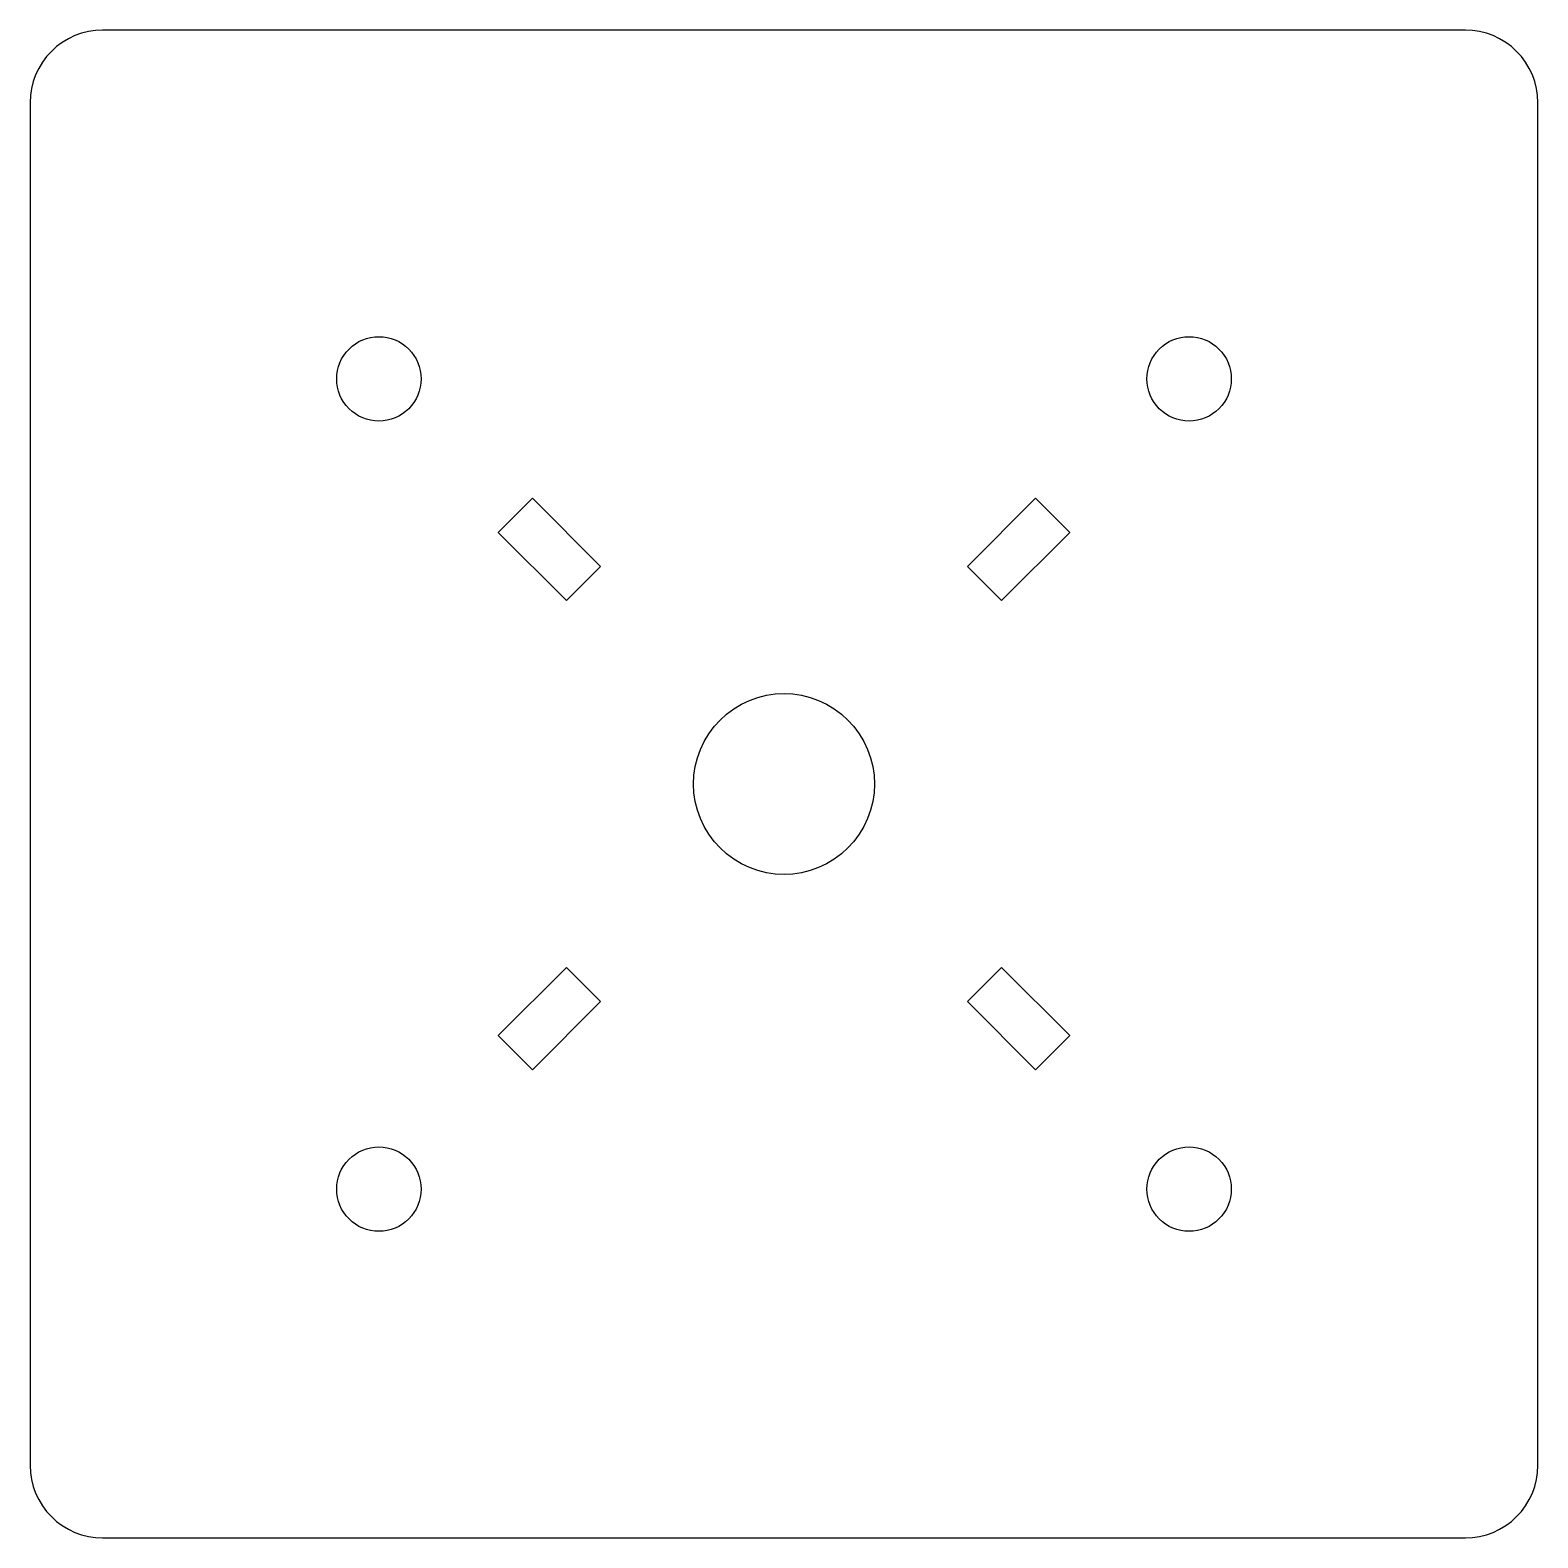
# Model space of a CAD drawing. Header units: metres. Extents: x -125 to 125, y -125 to 125.
import ezdxf

# ---------------------------------------------------------------- set-up
doc = ezdxf.new("R2010")
doc.units = ezdxf.units.M

msp = doc.modelspace()

# ---------------------------------------------------------------- linework, layer by layer
for p, q in [((-113, 125), (-114.176, 124.942)), ((113, 125), (-113, 125)), ((114.176, 124.942), (113, 125)), ((-119.667, 122.978), (-120.613, 122.276)), ((-118.657, 123.583), (-119.667, 122.978)), ((-117.592, 124.087), (-118.657, 123.583)), ((-116.483, 124.483), (-117.592, 124.087)), ((-115.341, 124.769), (-116.483, 124.483)), ((-114.176, 124.942), (-115.341, 124.769)), ((115.341, 124.769), (114.176, 124.942)), ((116.483, 124.483), (115.341, 124.769)), ((117.592, 124.087), (116.483, 124.483)), ((118.657, 123.583), (117.592, 124.087)), ((119.667, 122.978), (118.657, 123.583)), ((120.613, 122.276), (119.667, 122.978)), ((-122.276, 120.613), (-122.978, 119.667)), ((-121.485, 121.485), (-122.276, 120.613)), ((-120.613, 122.276), (-121.485, 121.485)), ((121.485, 121.485), (120.613, 122.276)), ((122.276, 120.613), (121.485, 121.485)), ((122.978, 119.667), (122.276, 120.613)), ((-124.087, 117.592), (-124.483, 116.483)), ((-123.583, 118.657), (-124.087, 117.592)), ((-122.978, 119.667), (-123.583, 118.657)), ((123.583, 118.657), (122.978, 119.667)), ((124.087, 117.592), (123.583, 118.657)), ((124.483, 116.483), (124.087, 117.592)), ((-124.769, 115.341), (-124.942, 114.176)), ((-124.483, 116.483), (-124.769, 115.341)), ((124.769, 115.341), (124.483, 116.483)), ((124.942, 114.176), (124.769, 115.341)), ((-124.942, 114.176), (-125, 113)), ((-125, 113), (-125, -113)), ((125, 113), (124.942, 114.176)), ((125, -113), (125, 113)), ((-72.1249, 72.1249), (-71.6159, 72.5862)), ((-71.6159, 72.5862), (-71.0641, 72.9954)), ((-71.0641, 72.9954), (-70.4749, 73.3486)), ((-70.4749, 73.3486), (-69.8539, 73.6423)), ((-69.8539, 73.6423), (-69.2071, 73.8737)), ((-69.2071, 73.8737), (-68.5408, 74.0406)), ((-68.5408, 74.0406), (-67.8613, 74.1414)), ((-67.8613, 74.1414), (-67.1751, 74.1751)), ((-67.1751, 74.1751), (-66.489, 74.1414)), ((-66.489, 74.1414), (-65.8095, 74.0406)), ((-65.8095, 74.0406), (-65.1431, 73.8737)), ((-65.1431, 73.8737), (-64.4964, 73.6423)), ((-64.4964, 73.6423), (-63.8754, 73.3486)), ((-63.8754, 73.3486), (-63.2861, 72.9954)), ((-63.2861, 72.9954), (-62.7344, 72.5862)), ((-62.7344, 72.5862), (-62.2254, 72.1249)), ((62.2254, 72.1249), (62.7344, 72.5862)), ((62.7344, 72.5862), (63.2861, 72.9954)), ((63.2861, 72.9954), (63.8754, 73.3486)), ((63.8754, 73.3486), (64.4964, 73.6423)), ((64.4964, 73.6423), (65.1431, 73.8737)), ((65.1431, 73.8737), (65.8095, 74.0406)), ((65.8095, 74.0406), (66.489, 74.1414)), ((66.489, 74.1414), (67.1751, 74.1751)), ((67.1751, 74.1751), (67.8613, 74.1414)), ((67.8613, 74.1414), (68.5408, 74.0406)), ((68.5408, 74.0406), (69.2071, 73.8737)), ((69.2071, 73.8737), (69.8539, 73.6423)), ((69.8539, 73.6423), (70.4749, 73.3486)), ((70.4749, 73.3486), (71.0641, 72.9954)), ((71.0641, 72.9954), (71.6159, 72.5862)), ((71.6159, 72.5862), (72.1249, 72.1249)), ((-73.6423, 69.8539), (-73.3486, 70.4749)), ((-73.3486, 70.4749), (-72.9954, 71.0641)), ((-72.9954, 71.0641), (-72.5862, 71.6159)), ((-72.5862, 71.6159), (-72.1249, 72.1249)), ((-62.2254, 72.1249), (-61.7641, 71.6159)), ((-61.7641, 71.6159), (-61.3548, 71.0641)), ((-61.3548, 71.0641), (-61.0017, 70.4749)), ((-61.0017, 70.4749), (-60.708, 69.8539)), ((60.708, 69.8539), (61.0017, 70.4749)), ((61.0017, 70.4749), (61.3548, 71.0641)), ((61.3548, 71.0641), (61.7641, 71.6159)), ((61.7641, 71.6159), (62.2254, 72.1249)), ((72.1249, 72.1249), (72.5862, 71.6159)), ((72.5862, 71.6159), (72.9954, 71.0641)), ((72.9954, 71.0641), (73.3486, 70.4749)), ((73.3486, 70.4749), (73.6423, 69.8539)), ((-74.1751, 67.1751), (-74.1414, 67.8613)), ((-74.1414, 67.8613), (-74.0406, 68.5408)), ((-74.0406, 68.5408), (-73.8737, 69.2071)), ((-73.8737, 69.2071), (-73.6423, 69.8539)), ((-60.708, 69.8539), (-60.4765, 69.2071)), ((-60.4765, 69.2071), (-60.3096, 68.5408)), ((-60.3096, 68.5408), (-60.2088, 67.8613)), ((-60.2088, 67.8613), (-60.1751, 67.1751)), ((60.1751, 67.1751), (60.2088, 67.8613)), ((60.2088, 67.8613), (60.3096, 68.5408)), ((60.3096, 68.5408), (60.4765, 69.2071)), ((60.4765, 69.2071), (60.708, 69.8539)), ((73.6423, 69.8539), (73.8737, 69.2071)), ((73.8737, 69.2071), (74.0406, 68.5408)), ((74.0406, 68.5408), (74.1414, 67.8613)), ((74.1414, 67.8613), (74.1751, 67.1751)), ((-74.1414, 66.489), (-74.1751, 67.1751)), ((-74.0406, 65.8095), (-74.1414, 66.489)), ((-73.8737, 65.1431), (-74.0406, 65.8095)), ((-73.6423, 64.4964), (-73.8737, 65.1431)), ((-60.4765, 65.1431), (-60.708, 64.4964)), ((-60.3096, 65.8095), (-60.4765, 65.1431)), ((-60.2088, 66.489), (-60.3096, 65.8095)), ((-60.1751, 67.1751), (-60.2088, 66.489)), ((60.2088, 66.489), (60.1751, 67.1751)), ((60.3096, 65.8095), (60.2088, 66.489)), ((60.4765, 65.1431), (60.3096, 65.8095)), ((60.708, 64.4964), (60.4765, 65.1431)), ((73.8737, 65.1431), (73.6423, 64.4964)), ((74.0406, 65.8095), (73.8737, 65.1431)), ((74.1414, 66.489), (74.0406, 65.8095)), ((74.1751, 67.1751), (74.1414, 66.489)), ((-73.3486, 63.8754), (-73.6423, 64.4964)), ((-72.9954, 63.2861), (-73.3486, 63.8754)), ((-72.5862, 62.7344), (-72.9954, 63.2861)), ((-72.1249, 62.2254), (-72.5862, 62.7344)), ((-61.7641, 62.7344), (-62.2254, 62.2254)), ((-61.3548, 63.2861), (-61.7641, 62.7344)), ((-61.0017, 63.8754), (-61.3548, 63.2861)), ((-60.708, 64.4964), (-61.0017, 63.8754)), ((61.0017, 63.8754), (60.708, 64.4964)), ((61.3548, 63.2861), (61.0017, 63.8754)), ((61.7641, 62.7344), (61.3548, 63.2861)), ((62.2254, 62.2254), (61.7641, 62.7344)), ((72.5862, 62.7344), (72.1249, 62.2254)), ((72.9954, 63.2861), (72.5862, 62.7344)), ((73.3486, 63.8754), (72.9954, 63.2861)), ((73.6423, 64.4964), (73.3486, 63.8754)), ((-71.6159, 61.7641), (-72.1249, 62.2254)), ((-71.0641, 61.3548), (-71.6159, 61.7641)), ((-70.4749, 61.0017), (-71.0641, 61.3548)), ((-69.8539, 60.708), (-70.4749, 61.0017)), ((-69.2071, 60.4765), (-69.8539, 60.708)), ((-68.5408, 60.3096), (-69.2071, 60.4765)), ((-67.8613, 60.2088), (-68.5408, 60.3096)), ((-67.1751, 60.1751), (-67.8613, 60.2088)), ((-66.489, 60.2088), (-67.1751, 60.1751)), ((-65.8095, 60.3096), (-66.489, 60.2088)), ((-65.1431, 60.4765), (-65.8095, 60.3096)), ((-64.4964, 60.708), (-65.1431, 60.4765)), ((-63.8754, 61.0017), (-64.4964, 60.708)), ((-63.2861, 61.3548), (-63.8754, 61.0017)), ((-62.7344, 61.7641), (-63.2861, 61.3548)), ((-62.2254, 62.2254), (-62.7344, 61.7641)), ((62.7344, 61.7641), (62.2254, 62.2254)), ((63.2861, 61.3548), (62.7344, 61.7641)), ((63.8754, 61.0017), (63.2861, 61.3548)), ((64.4964, 60.708), (63.8754, 61.0017)), ((65.1431, 60.4765), (64.4964, 60.708)), ((65.8095, 60.3096), (65.1431, 60.4765)), ((66.489, 60.2088), (65.8095, 60.3096)), ((67.1751, 60.1751), (66.489, 60.2088)), ((67.8613, 60.2088), (67.1751, 60.1751)), ((68.5408, 60.3096), (67.8613, 60.2088)), ((69.2071, 60.4765), (68.5408, 60.3096)), ((69.8539, 60.708), (69.2071, 60.4765)), ((70.4749, 61.0017), (69.8539, 60.708)), ((71.0641, 61.3548), (70.4749, 61.0017)), ((71.6159, 61.7641), (71.0641, 61.3548)), ((72.1249, 62.2254), (71.6159, 61.7641)), ((-47.3761, 41.7193), (-41.7193, 47.3761)), ((-41.7193, 47.3761), (-30.4056, 36.0624)), ((30.4056, 36.0624), (41.7193, 47.3761)), ((41.7193, 47.3761), (47.3761, 41.7193)), ((-36.0624, 30.4056), (-47.3761, 41.7193)), ((47.3761, 41.7193), (36.0624, 30.4056)), ((-30.4056, 36.0624), (-36.0624, 30.4056)), ((36.0624, 30.4056), (30.4056, 36.0624)), ((-1.47025, 14.9278), (0, 15)), ((0, 15), (1.47025, 14.9278)), ((-8.33354, 12.472), (-7.07094, 13.2288)), ((-7.07094, 13.2288), (-5.74025, 13.8582)), ((-5.74025, 13.8582), (-4.35426, 14.3541)), ((-4.35426, 14.3541), (-2.92635, 14.7118)), ((-2.92635, 14.7118), (-1.47025, 14.9278)), ((1.47025, 14.9278), (2.92635, 14.7118)), ((2.92635, 14.7118), (4.35426, 14.3541)), ((4.35426, 14.3541), (5.74025, 13.8582)), ((5.74025, 13.8582), (7.07094, 13.2288)), ((7.07094, 13.2288), (8.33354, 12.472)), ((-11.5952, 9.51588), (-10.6066, 10.6066)), ((-10.6066, 10.6066), (-9.51588, 11.5952)), ((-9.51588, 11.5952), (-8.33354, 12.472)), ((8.33354, 12.472), (9.51588, 11.5952)), ((9.51588, 11.5952), (10.6066, 10.6066)), ((10.6066, 10.6066), (11.5952, 9.51588)), ((-13.2288, 7.07094), (-12.472, 8.33354)), ((-12.472, 8.33354), (-11.5952, 9.51588)), ((11.5952, 9.51588), (12.472, 8.33354)), ((12.472, 8.33354), (13.2288, 7.07094)), ((-14.3541, 4.35426), (-13.8582, 5.74025)), ((-13.8582, 5.74025), (-13.2288, 7.07094)), ((13.2288, 7.07094), (13.8582, 5.74025)), ((13.8582, 5.74025), (14.3541, 4.35426)), ((-14.9278, 1.47025), (-14.7118, 2.92635)), ((-14.7118, 2.92635), (-14.3541, 4.35426)), ((14.3541, 4.35426), (14.7118, 2.92635)), ((14.7118, 2.92635), (14.9278, 1.47025)), ((-15, 0), (-14.9278, 1.47025)), ((-14.9278, -1.47025), (-15, 0)), ((14.9278, 1.47025), (15, 0)), ((15, 0), (14.9278, -1.47025)), ((-14.7118, -2.92635), (-14.9278, -1.47025)), ((14.9278, -1.47025), (14.7118, -2.92635)), ((-14.3541, -4.35426), (-14.7118, -2.92635)), ((-13.8582, -5.74025), (-14.3541, -4.35426)), ((14.3541, -4.35426), (13.8582, -5.74025)), ((14.7118, -2.92635), (14.3541, -4.35426)), ((-13.2288, -7.07094), (-13.8582, -5.74025)), ((-12.472, -8.33354), (-13.2288, -7.07094)), ((13.2288, -7.07094), (12.472, -8.33354)), ((13.8582, -5.74025), (13.2288, -7.07094)), ((-11.5952, -9.51588), (-12.472, -8.33354)), ((-10.6066, -10.6066), (-11.5952, -9.51588)), ((11.5952, -9.51588), (10.6066, -10.6066)), ((12.472, -8.33354), (11.5952, -9.51588)), ((-9.51588, -11.5952), (-10.6066, -10.6066)), ((-8.33354, -12.472), (-9.51588, -11.5952)), ((-7.07094, -13.2288), (-8.33354, -12.472)), ((8.33354, -12.472), (7.07094, -13.2288)), ((9.51588, -11.5952), (8.33354, -12.472)), ((10.6066, -10.6066), (9.51588, -11.5952)), ((-5.74025, -13.8582), (-7.07094, -13.2288)), ((-4.35426, -14.3541), (-5.74025, -13.8582)), ((-2.92635, -14.7118), (-4.35426, -14.3541)), ((-1.47025, -14.9278), (-2.92635, -14.7118)), ((0, -15), (-1.47025, -14.9278)), ((1.47025, -14.9278), (0, -15)), ((2.92635, -14.7118), (1.47025, -14.9278)), ((4.35426, -14.3541), (2.92635, -14.7118)), ((5.74025, -13.8582), (4.35426, -14.3541)), ((7.07094, -13.2288), (5.74025, -13.8582)), ((-47.3761, -41.7193), (-36.0624, -30.4056)), ((-36.0624, -30.4056), (-30.4056, -36.0624)), ((30.4056, -36.0624), (36.0624, -30.4056)), ((36.0624, -30.4056), (47.3761, -41.7193)), ((-30.4056, -36.0624), (-41.7193, -47.3761)), ((41.7193, -47.3761), (30.4056, -36.0624)), ((-41.7193, -47.3761), (-47.3761, -41.7193)), ((47.3761, -41.7193), (41.7193, -47.3761)), ((-72.5862, -62.7344), (-72.1249, -62.2254)), ((-72.1249, -62.2254), (-71.6159, -61.7641)), ((-71.6159, -61.7641), (-71.0641, -61.3548)), ((-71.0641, -61.3548), (-70.4749, -61.0017)), ((-70.4749, -61.0017), (-69.8539, -60.708)), ((-69.8539, -60.708), (-69.2071, -60.4765)), ((-69.2071, -60.4765), (-68.5408, -60.3096)), ((-68.5408, -60.3096), (-67.8613, -60.2088)), ((-67.8613, -60.2088), (-67.1751, -60.1751)), ((-67.1751, -60.1751), (-66.489, -60.2088)), ((-66.489, -60.2088), (-65.8095, -60.3096)), ((-65.8095, -60.3096), (-65.1431, -60.4765)), ((-65.1431, -60.4765), (-64.4964, -60.708)), ((-64.4964, -60.708), (-63.8754, -61.0017)), ((-63.8754, -61.0017), (-63.2861, -61.3548)), ((-63.2861, -61.3548), (-62.7344, -61.7641)), ((-62.7344, -61.7641), (-62.2254, -62.2254)), ((-62.2254, -62.2254), (-61.7641, -62.7344)), ((61.7641, -62.7344), (62.2254, -62.2254)), ((62.2254, -62.2254), (62.7344, -61.7641)), ((62.7344, -61.7641), (63.2861, -61.3548)), ((63.2861, -61.3548), (63.8754, -61.0017)), ((63.8754, -61.0017), (64.4964, -60.708)), ((64.4964, -60.708), (65.1431, -60.4765)), ((65.1431, -60.4765), (65.8095, -60.3096)), ((65.8095, -60.3096), (66.489, -60.2088)), ((66.489, -60.2088), (67.1751, -60.1751)), ((67.1751, -60.1751), (67.8613, -60.2088)), ((67.8613, -60.2088), (68.5408, -60.3096)), ((68.5408, -60.3096), (69.2071, -60.4765)), ((69.2071, -60.4765), (69.8539, -60.708)), ((69.8539, -60.708), (70.4749, -61.0017)), ((70.4749, -61.0017), (71.0641, -61.3548)), ((71.0641, -61.3548), (71.6159, -61.7641)), ((71.6159, -61.7641), (72.1249, -62.2254)), ((72.1249, -62.2254), (72.5862, -62.7344)), ((-73.8737, -65.1431), (-73.6423, -64.4964)), ((-73.6423, -64.4964), (-73.3486, -63.8754)), ((-73.3486, -63.8754), (-72.9954, -63.2861)), ((-72.9954, -63.2861), (-72.5862, -62.7344)), ((-61.7641, -62.7344), (-61.3548, -63.2861)), ((-61.3548, -63.2861), (-61.0017, -63.8754)), ((-61.0017, -63.8754), (-60.708, -64.4964)), ((-60.708, -64.4964), (-60.4765, -65.1431)), ((60.4765, -65.1431), (60.708, -64.4964)), ((60.708, -64.4964), (61.0017, -63.8754)), ((61.0017, -63.8754), (61.3548, -63.2861)), ((61.3548, -63.2861), (61.7641, -62.7344)), ((72.5862, -62.7344), (72.9954, -63.2861)), ((72.9954, -63.2861), (73.3486, -63.8754)), ((73.3486, -63.8754), (73.6423, -64.4964)), ((73.6423, -64.4964), (73.8737, -65.1431)), ((-74.1751, -67.1751), (-74.1414, -66.489)), ((-74.1414, -67.8613), (-74.1751, -67.1751)), ((-74.1414, -66.489), (-74.0406, -65.8095)), ((-74.0406, -65.8095), (-73.8737, -65.1431)), ((-60.4765, -65.1431), (-60.3096, -65.8095)), ((-60.3096, -65.8095), (-60.2088, -66.489)), ((-60.2088, -66.489), (-60.1751, -67.1751)), ((-60.1751, -67.1751), (-60.2088, -67.8613)), ((60.1751, -67.1751), (60.2088, -66.489)), ((60.2088, -67.8613), (60.1751, -67.1751)), ((60.2088, -66.489), (60.3096, -65.8095)), ((60.3096, -65.8095), (60.4765, -65.1431)), ((73.8737, -65.1431), (74.0406, -65.8095)), ((74.0406, -65.8095), (74.1414, -66.489)), ((74.1414, -66.489), (74.1751, -67.1751)), ((74.1751, -67.1751), (74.1414, -67.8613)), ((-74.0406, -68.5408), (-74.1414, -67.8613)), ((-73.8737, -69.2071), (-74.0406, -68.5408)), ((-73.6423, -69.8539), (-73.8737, -69.2071)), ((-73.3486, -70.4749), (-73.6423, -69.8539)), ((-60.708, -69.8539), (-61.0017, -70.4749)), ((-60.4765, -69.2071), (-60.708, -69.8539)), ((-60.3096, -68.5408), (-60.4765, -69.2071)), ((-60.2088, -67.8613), (-60.3096, -68.5408)), ((60.3096, -68.5408), (60.2088, -67.8613)), ((60.4765, -69.2071), (60.3096, -68.5408)), ((60.708, -69.8539), (60.4765, -69.2071)), ((61.0017, -70.4749), (60.708, -69.8539)), ((73.6423, -69.8539), (73.3486, -70.4749)), ((73.8737, -69.2071), (73.6423, -69.8539)), ((74.0406, -68.5408), (73.8737, -69.2071)), ((74.1414, -67.8613), (74.0406, -68.5408)), ((-72.9954, -71.0641), (-73.3486, -70.4749)), ((-72.5862, -71.6159), (-72.9954, -71.0641)), ((-72.1249, -72.1249), (-72.5862, -71.6159)), ((-71.6159, -72.5862), (-72.1249, -72.1249)), ((-62.2254, -72.1249), (-62.7344, -72.5862)), ((-61.7641, -71.6159), (-62.2254, -72.1249)), ((-61.3548, -71.0641), (-61.7641, -71.6159)), ((-61.0017, -70.4749), (-61.3548, -71.0641)), ((61.3548, -71.0641), (61.0017, -70.4749)), ((61.7641, -71.6159), (61.3548, -71.0641)), ((62.2254, -72.1249), (61.7641, -71.6159)), ((62.7344, -72.5862), (62.2254, -72.1249)), ((72.1249, -72.1249), (71.6159, -72.5862)), ((72.5862, -71.6159), (72.1249, -72.1249)), ((72.9954, -71.0641), (72.5862, -71.6159)), ((73.3486, -70.4749), (72.9954, -71.0641)), ((-71.0641, -72.9954), (-71.6159, -72.5862)), ((-70.4749, -73.3486), (-71.0641, -72.9954)), ((-69.8539, -73.6423), (-70.4749, -73.3486)), ((-69.2071, -73.8737), (-69.8539, -73.6423)), ((-68.5408, -74.0406), (-69.2071, -73.8737)), ((-67.8613, -74.1414), (-68.5408, -74.0406)), ((-67.1751, -74.1751), (-67.8613, -74.1414)), ((-66.489, -74.1414), (-67.1751, -74.1751)), ((-65.8095, -74.0406), (-66.489, -74.1414)), ((-65.1431, -73.8737), (-65.8095, -74.0406)), ((-64.4964, -73.6423), (-65.1431, -73.8737)), ((-63.8754, -73.3486), (-64.4964, -73.6423)), ((-63.2861, -72.9954), (-63.8754, -73.3486)), ((-62.7344, -72.5862), (-63.2861, -72.9954)), ((63.2861, -72.9954), (62.7344, -72.5862)), ((63.8754, -73.3486), (63.2861, -72.9954)), ((64.4964, -73.6423), (63.8754, -73.3486)), ((65.1431, -73.8737), (64.4964, -73.6423)), ((65.8095, -74.0406), (65.1431, -73.8737)), ((66.489, -74.1414), (65.8095, -74.0406)), ((67.1751, -74.1751), (66.489, -74.1414)), ((67.8613, -74.1414), (67.1751, -74.1751)), ((68.5408, -74.0406), (67.8613, -74.1414)), ((69.2071, -73.8737), (68.5408, -74.0406)), ((69.8539, -73.6423), (69.2071, -73.8737)), ((70.4749, -73.3486), (69.8539, -73.6423)), ((71.0641, -72.9954), (70.4749, -73.3486)), ((71.6159, -72.5862), (71.0641, -72.9954)), ((-125, -113), (-124.942, -114.176)), ((-124.942, -114.176), (-124.769, -115.341)), ((124.769, -115.341), (124.942, -114.176)), ((124.942, -114.176), (125, -113)), ((-124.769, -115.341), (-124.483, -116.483)), ((-124.483, -116.483), (-124.087, -117.592)), ((124.087, -117.592), (124.483, -116.483)), ((124.483, -116.483), (124.769, -115.341)), ((-124.087, -117.592), (-123.583, -118.657)), ((-123.583, -118.657), (-122.978, -119.667)), ((-122.978, -119.667), (-122.276, -120.613)), ((122.276, -120.613), (122.978, -119.667)), ((122.978, -119.667), (123.583, -118.657)), ((123.583, -118.657), (124.087, -117.592)), ((-122.276, -120.613), (-121.485, -121.485)), ((-121.485, -121.485), (-120.613, -122.276)), ((-120.613, -122.276), (-119.667, -122.978)), ((119.667, -122.978), (120.613, -122.276)), ((120.613, -122.276), (121.485, -121.485)), ((121.485, -121.485), (122.276, -120.613)), ((-119.667, -122.978), (-118.657, -123.583)), ((-118.657, -123.583), (-117.592, -124.087)), ((-117.592, -124.087), (-116.483, -124.483)), ((-116.483, -124.483), (-115.341, -124.769)), ((-115.341, -124.769), (-114.176, -124.942)), ((-114.176, -124.942), (-113, -125)), ((-113, -125), (113, -125)), ((113, -125), (114.176, -124.942)), ((114.176, -124.942), (115.341, -124.769)), ((115.341, -124.769), (116.483, -124.483)), ((116.483, -124.483), (117.592, -124.087)), ((117.592, -124.087), (118.657, -123.583)), ((118.657, -123.583), (119.667, -122.978))]:
    msp.add_line(p, q)

doc.saveas('drawing.dxf')
